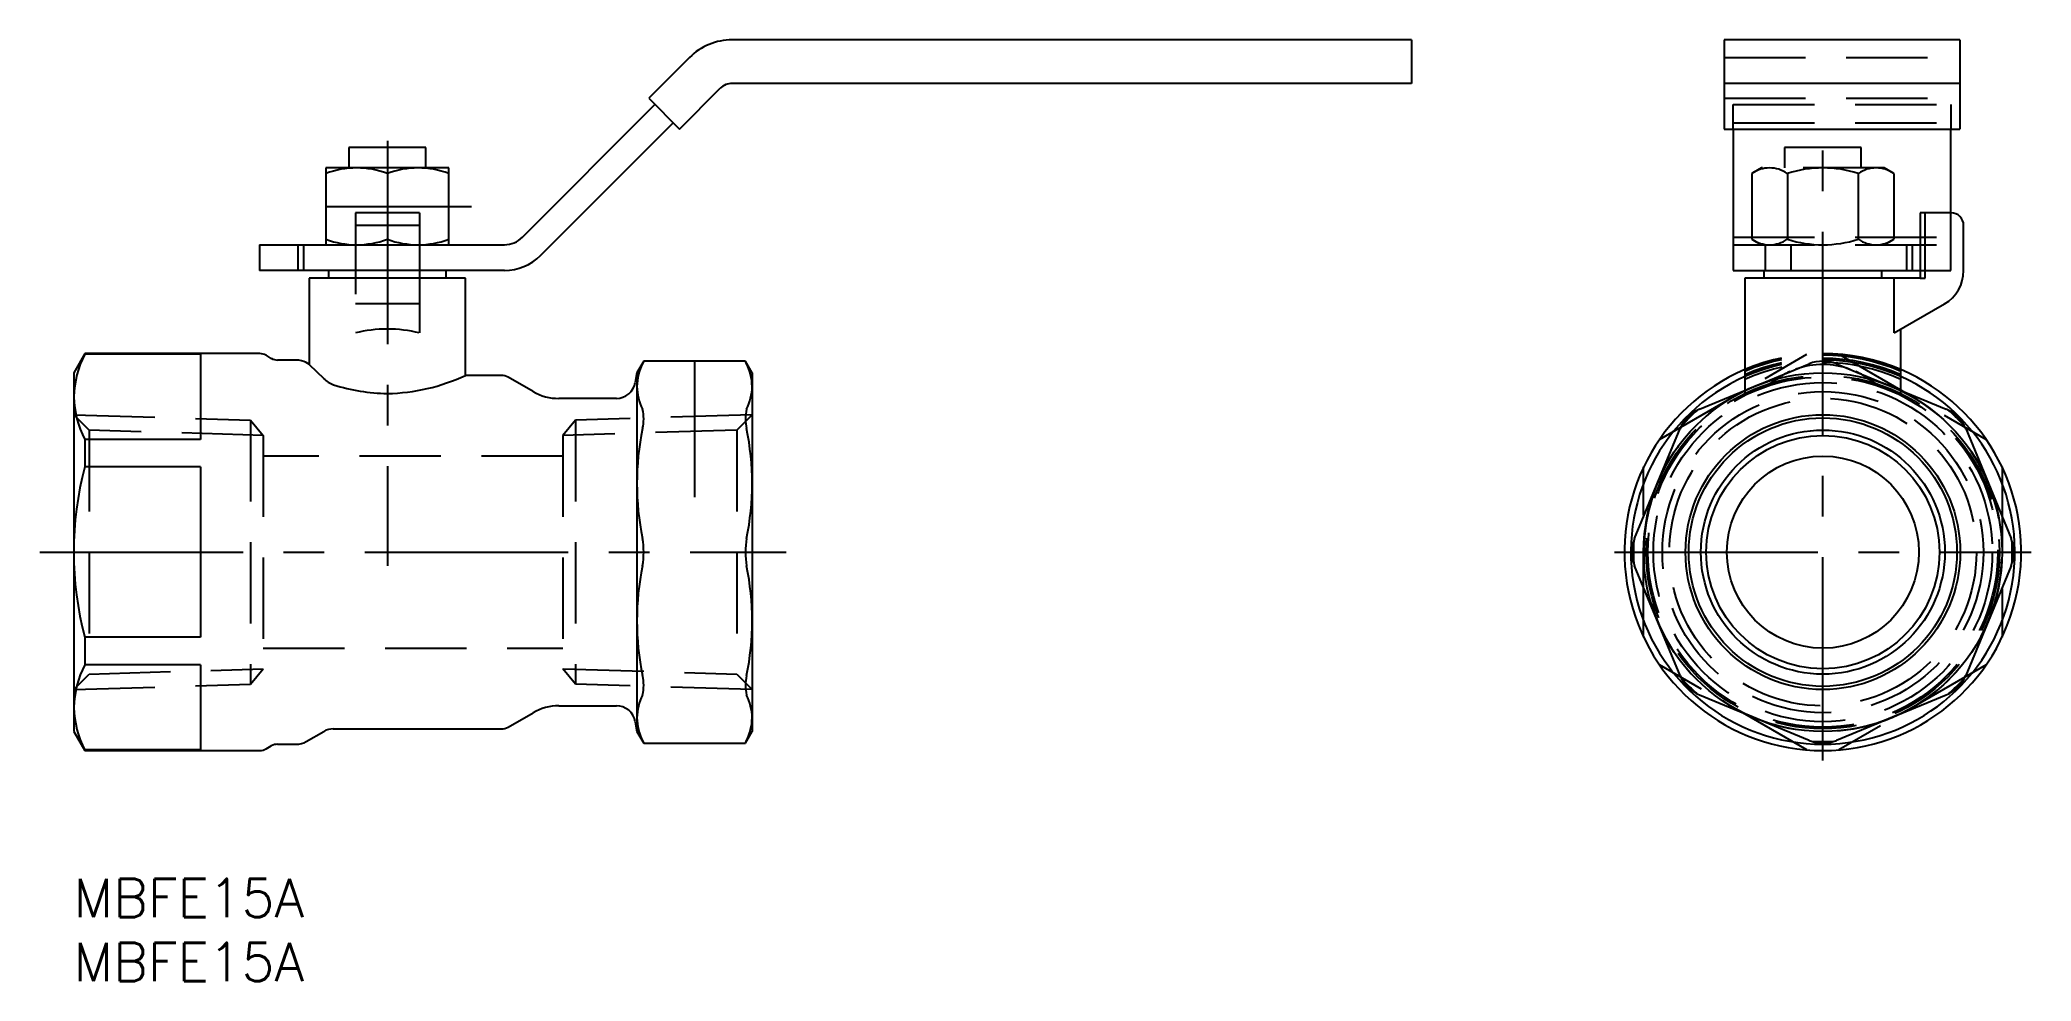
# Model space of a CAD drawing. Extents: x -3 to 153, y -8 to 66.
import ezdxf

# ---------------------------------------------------------------- set-up
doc = ezdxf.new("R2010")
doc.units = 0
doc.header["$LTSCALE"] = 0.5
doc.linetypes.add('CENTER', pattern=[50.8, 31.75, -6.35, 6.35, -6.35])
doc.linetypes.add('DASHED', pattern=[19.05, 12.7, -6.35])
for name, color, linetype in [('MSM_CENTER', 1, 'CENTER'), ('MSM_CONTINUOUS', 7, 'CONTINUOUS'), ('MSM_DASHED', 4, 'DASHED'), ('MSM_NARROW', 5, 'CONTINUOUS'), ('MSM_PART_NUMBER', 7, 'CONTINUOUS')]:
    doc.layers.add(name, color=color, linetype=linetype)
doc.styles.get("Standard").update_dxf_attribs({"font": 'txt.shx', "height": 3, "bigfont": 'bigfont.shx'})

msp = doc.modelspace()

# ---------------------------------------------------------------- linework, layer by layer
at = {"layer": 'MSM_CENTER'}
for p, q in [((24.5, 57.61), (24.5, 24.43)), ((136.65, 9.23), (136.65, 57.61)), ((-2.65, 25.5), (55.65, 25.5)), ((120.38, 25.5), (152.93, 25.5))]:
    msp.add_line(p, q, dxfattribs=at)
at = {"layer": 'MSM_CONTINUOUS'}
for p, q in [((104.5, 65.5), (51.43, 65.5)), ((104.5, 65.5), (104.5, 62.1)), ((147.35, 65.5), (128.95, 65.5)), ((128.95, 65.5), (128.95, 58.53)), ((147.35, 65.5), (147.35, 58.53)), ((48.11, 64.12), (44.92, 60.94)), ((44.92, 60.94), (47.32, 58.53)), ((47.32, 58.53), (50.51, 61.72)), ((104.5, 62.1), (51.43, 62.1)), ((147.35, 62.1), (128.95, 62.1)), ((35.06, 50.09), (45.41, 60.44)), ((36.47, 48.67), (46.83, 59.03)), ((128.95, 58.53), (147.35, 58.53)), ((129.65, 58.53), (129.65, 47.5)), ((146.65, 47.5), (146.65, 58.53)), ((21.5, 57.1), (21.5, 55.5)), ((27.5, 57.1), (21.5, 57.1)), ((27.5, 55.5), (27.5, 57.1)), ((19.7, 55.5), (19.7, 49.5)), ((29.3, 55.5), (19.7, 55.5)), ((24.5, 55.07), (24.5, 49.93)), ((29.3, 49.5), (29.3, 55.5)), ((19.7, 52.5), (31.07, 52.5)), ((147.65, 47.48), (147.65, 51)), ((14.5, 49.5), (33.64, 49.5)), ((14.5, 49.5), (14.5, 47.5)), ((33.64, 47.5), (14.5, 47.5)), ((18.4, 46.9), (18.4, 40.15)), ((30.6, 46.9), (18.4, 46.9)), ((19.9, 47.5), (19.9, 46.9)), ((29.1, 46.9), (29.1, 47.5)), ((30.6, 39.3), (30.6, 46.9)), ((129.65, 47.5), (146.65, 47.5)), ((144.25, 46.9), (130.55, 46.9)), ((130.55, 46.9), (130.55, 38.13)), ((132.05, 47.5), (132.05, 46.9)), ((141.25, 46.9), (141.25, 47.5)), ((142.21, 42.61), (142.21, 46.9)), ((144.25, 47.5), (144.25, 46.9)), ((142.21, 42.61), (146.15, 44.88)), ((142.75, 38.13), (142.75, 42.92)), ((0.87, 41), (0, 39.5)), ((14.53, 41), (0.87, 41)), ((0.87, 41), (0.87, 40.95)), ((9.9, 40.95), (0.87, 40.95)), ((9.9, 40.95), (9.9, 34.3)), ((15.43, 40.63), (15.03, 40.87)), ((17.4, 40.5), (15.93, 40.5)), ((0, 39.5), (0, 11.5)), ((18.41, 40.15), (18.15, 40.3)), ((18.4, 40.15), (19.53, 39.05)), ((33.43, 39.3), (30.59, 39.3)), ((35.89, 38.04), (33.93, 39.17)), ((44, 39.5), (43.87, 38.74)), ((44.53, 40.42), (44, 39.5)), ((44, 39.5), (44, 11.5)), ((44.53, 40.42), (44.43, 40.21)), ((52.47, 40.42), (44.53, 40.42)), ((48.5, 40.42), (48.5, 29.79)), ((52.57, 40.21), (52.47, 40.42)), ((53, 39.5), (52.47, 40.42)), ((53, 39.5), (53, 11.5)), ((127.01, 36.66), (135.58, 40.21)), ((137.72, 40.21), (146.29, 36.66)), ((42.39, 37.5), (37.89, 37.5)), ((9.9, 34.3), (0.87, 34.3)), ((0.87, 34.3), (0.87, 32.15)), ((121.94, 26.57), (125.49, 35.14)), ((147.81, 35.14), (151.36, 26.57)), ((9.9, 32.15), (0.87, 32.15)), ((9.9, 32.15), (9.9, 18.85)), ((125.49, 15.86), (121.94, 24.43)), ((151.36, 24.43), (147.81, 15.86)), ((9.9, 18.85), (0.87, 18.85)), ((0.87, 18.85), (0.87, 16.7)), ((9.9, 16.7), (0.87, 16.7)), ((9.9, 16.7), (9.9, 10.05)), ((135.58, 10.79), (127.01, 14.34)), ((146.29, 14.34), (137.72, 10.79)), ((33.93, 11.83), (35.89, 12.96)), ((37.89, 13.5), (42.39, 13.5)), ((0, 11.5), (0.87, 10)), ((18.15, 10.7), (19.53, 11.5)), ((20.28, 11.7), (33.43, 11.7)), ((43.87, 12.26), (44, 11.5)), ((44, 11.5), (44.53, 10.58)), ((52.47, 10.58), (53, 11.5)), ((9.9, 10.05), (0.87, 10.05)), ((0.87, 10.05), (0.87, 10)), ((0.87, 10), (14.53, 10)), ((15.03, 10.13), (15.43, 10.37)), ((15.93, 10.5), (17.4, 10.5)), ((44.43, 10.79), (44.53, 10.58)), ((44.53, 10.58), (52.47, 10.58)), ((52.47, 10.58), (52.57, 10.79))]:
    msp.add_line(p, q, dxfattribs=at)
for radius in [14, 10.73, 9.53, 9.11, 7.5]:
    msp.add_circle((136.65, 25.5), radius, dxfattribs=at)
for centre, radius, start, end in [((51.43, 60.8), 4.7, 90, 135), ((51.43, 60.8), 1.3, 90, 135), ((22.1, 48.57), 6.93, 69.7438, 110.2562), ((26.9, 48.57), 6.93, 69.7438, 110.2562), ((146.65, 51), 1, 0, 90), ((22.1, 56.43), 6.93, 249.7438, 290.2562), ((26.9, 56.43), 6.93, 249.7438, 290.2562), ((33.64, 51.5), 2, 270, 315), ((33.64, 51.5), 4, 270, 315), ((144.65, 47.48), 3, 300, 0), ((7.74, 37.39), 7.74, 152.5793, 178.2317), ((14.53, 40), 1, 60, 90), ((15.93, 41.5), 1, 240, 270), ((17.4, 39), 1.5, 60, 90), ((21.05, 40.62), 2.19, 225.8684, 249.7548), ((24.2, 52.98), 15.1, 271.1257, 295.062), ((33.43, 38.3), 1, 60, 90), ((48.18, 38.36), 4.18, 153.6914, 178.9427), ((48.82, 38.36), 4.18, 1.0573, 26.3086), ((136.65, 25.5), 15.5, 113.1755, 66.8245), ((136.65, 25.5), 15, 113.9956, 66.0044), ((136.65, 37.51), 2.9, 68.3217, 111.6783), ((7.72, 37.86), 7.72, 181.737, 207.452), ((24.8, 52.98), 15.1, 252.6633, 268.8743), ((37.89, 41.5), 4, 240, 270), ((42.39, 39), 1.5, 270, 350), ((48.16, 38.51), 4.16, 180.9921, 206.3738), ((48.84, 38.51), 4.16, 333.6262, 359.0079), ((41.57, 35.9), 2.96, 345.1846, 14.8154), ((55.43, 35.9), 2.96, 165.1846, 194.8154), ((128.14, 34.02), 2.87, 113.2015, 157.3071), ((145.16, 34.02), 2.87, 22.6929, 66.7985), ((65.47, 30.86), 21.47, 168.4846, 191.5154), ((31.53, 30.86), 21.47, 348.4846, 11.5154), ((25.98, 25.5), 25.98, 165.1649, 194.8351), ((38.55, 25.5), 5.98, 349.6747, 10.3253), ((58.45, 25.5), 5.98, 169.6747, 190.3253), ((124.64, 25.5), 2.9, 158.3217, 201.6783), ((148.66, 25.5), 2.9, 338.3217, 21.6783), ((65.47, 20.14), 21.47, 168.4846, 191.5154), ((31.53, 20.14), 21.47, 348.4846, 11.5154), ((7.72, 13.14), 7.72, 152.548, 178.263), ((41.57, 15.1), 2.96, 345.1846, 14.8154), ((55.43, 15.1), 2.96, 165.1846, 194.8154), ((128.15, 17), 2.89, 203.26, 246.74), ((145.15, 17), 2.89, 293.26, 336.74), ((48.16, 12.49), 4.16, 153.6262, 179.0079), ((48.84, 12.49), 4.16, 0.9921, 26.3738), ((7.74, 13.61), 7.74, 181.7683, 207.4207), ((37.89, 9.5), 4, 90, 120), ((42.39, 12), 1.5, 10, 90), ((48.18, 12.64), 4.18, 181.0573, 206.3086), ((48.82, 12.64), 4.18, 333.6914, 358.9427), ((20.28, 10.2), 1.5, 90, 120), ((33.43, 12.7), 1, 270, 300), ((14.53, 11), 1, 270, 300), ((15.93, 9.5), 1, 90, 120), ((17.4, 12), 1.5, 270, 300), ((136.65, 13.49), 2.9, 248.3217, 291.6783)]:
    msp.add_arc(centre, radius, start, end, dxfattribs=at)
at = {"layer": 'MSM_DASHED'}
for p, q in [((128.95, 64.12), (147.35, 64.12)), ((128.95, 60.94), (147.35, 60.94)), ((129.65, 60.44), (146.65, 60.44)), ((129.65, 58.53), (129.65, 60.44)), ((146.65, 60.44), (146.65, 58.53)), ((129.65, 59.03), (146.65, 59.03)), ((139.65, 57.1), (133.65, 57.1)), ((133.65, 57.1), (133.65, 55.5)), ((139.65, 55.5), (139.65, 57.1)), ((131.85, 55.5), (131.11, 55.07)), ((131.11, 55.07), (131.11, 49.93)), ((141.45, 55.5), (131.85, 55.5)), ((133.88, 55.07), (133.88, 49.93)), ((139.42, 55.07), (139.42, 49.93)), ((142.19, 55.07), (141.45, 55.5)), ((142.19, 55.07), (142.19, 49.93)), ((22, 52), (22, 42.61)), ((27, 52), (22, 52)), ((27, 52), (27, 49.5)), ((146.65, 52), (144.25, 52)), ((144.25, 52), (144.25, 47.5)), ((144.65, 46.9), (144.65, 52)), ((27, 51), (22, 51)), ((129.65, 50.09), (146.65, 50.09)), ((131.11, 49.93), (131.85, 49.5)), ((141.45, 49.5), (142.19, 49.93)), ((17.5, 49.5), (17.5, 47.5)), ((17.96, 49.5), (17.96, 47.5)), ((27, 49.5), (27, 47.5)), ((129.65, 49.5), (146.65, 49.5)), ((132.15, 49.5), (132.15, 47.5)), ((134.15, 49.5), (134.15, 47.5)), ((143.19, 49.5), (143.19, 47.5)), ((143.65, 47.5), (143.65, 49.5)), ((27, 47.48), (22, 47.48)), ((27, 47.5), (27, 42.61)), ((144.25, 46.9), (144.65, 46.9)), ((27, 44.88), (22, 44.88)), ((123.89, 34.3), (135.41, 40.95)), ((137.89, 40.95), (149.41, 34.3)), ((18.4, 40.15), (18.4, 40.14)), ((30.6, 39.3), (30.6, 39.3)), ((130.55, 38.13), (130.55, 37.88)), ((142.75, 37.88), (142.75, 38.13)), ((1.2, 35.03), (0, 36.23)), ((0, 36.23), (13.8, 35.8)), ((13.8, 35.8), (13.8, 15.2)), ((13.8, 35.8), (14.8, 34.61)), ((39.2, 35.8), (38.2, 34.61)), ((53, 36.23), (39.2, 35.8)), ((39.2, 35.8), (39.2, 15.2)), ((53, 36.23), (51.8, 35.03)), ((14.8, 34.61), (1.2, 35.03)), ((1.2, 35.03), (1.2, 15.97)), ((14.8, 34.61), (14.8, 16.39)), ((51.8, 35.03), (38.2, 34.61)), ((38.2, 34.61), (38.2, 16.39)), ((51.8, 35.03), (51.8, 15.97)), ((38.2, 33), (14.8, 33)), ((122.65, 18.85), (122.65, 32.15)), ((150.65, 32.15), (150.65, 18.85)), ((14.8, 18), (38.2, 18)), ((0, 14.77), (1.2, 15.97)), ((1.2, 15.97), (14.8, 16.39)), ((13.8, 15.2), (14.8, 16.39)), ((38.2, 16.39), (51.8, 15.97)), ((39.2, 15.2), (38.2, 16.39)), ((51.8, 15.97), (53, 14.77)), ((135.41, 10.05), (123.89, 16.7)), ((149.41, 16.7), (137.89, 10.05)), ((0, 14.77), (13.8, 15.2)), ((53, 14.77), (39.2, 15.2))]:
    msp.add_line(p, q, dxfattribs=at)
for radius in [13.8, 13.67, 13.24, 12.54, 12]:
    msp.add_circle((136.65, 25.5), radius, dxfattribs=at)
for centre, radius, start, end in [((132.49, 53.05), 2.45, 55.6158, 124.3842), ((136.65, 46.33), 9.17, 72.412, 107.588), ((140.81, 53.05), 2.45, 55.6158, 124.3842), ((132.49, 51.95), 2.45, 235.6158, 304.3842), ((136.65, 58.67), 9.17, 252.412, 287.588), ((140.81, 51.95), 2.45, 235.6158, 304.3842), ((24.5, 32.61), 10.31, 75.9735, 104.0265), ((136.65, 25.5), 15.5, 66.8245, 113.1755), ((136.65, 25.5), 15.37, 66.6105, 113.3895), ((136.65, 25.5), 15.13, 66.23, 113.77), ((136.65, 25.5), 15, 66.0044, 113.9956), ((136.65, 25.5), 14, 104.6345, 157.5957), ((136.65, 25.5), 14.8, 65.6576, 114.3424), ((130.88, 42.14), 3.82, 290.9516, 305.7985), ((136.75, 33.73), 6.45, 114.4107, 124.4346), ((136.65, 33.95), 6.2, 69.7928, 109.7888), ((136.55, 33.73), 6.45, 55.5654, 65.5893), ((136.65, 25.5), 14, 67.8547, 75.3655), ((142.42, 42.14), 3.82, 234.2015, 249.0484), ((136.65, 25.5), 14, 292.8122, 67.6993), ((136.65, 25.5), 14.8, 131.5903, 138.5868), ((136.65, 25.5), 14.8, 41.5302, 48.5728), ((136.65, 25.5), 14, 157.7691, 292.6469), ((136.65, 25.5), 14.8, 176.4449, 183.4769), ((136.65, 25.5), 14.8, 356.6169, 3.5399), ((136.65, 25.5), 14.8, 221.4984, 228.5525), ((136.65, 25.5), 14.8, 311.4456, 318.4777), ((136.65, 25.5), 14.8, 266.5083, 273.5628)]:
    msp.add_arc(centre, radius, start, end, dxfattribs=at)
at = {"layer": 'MSM_NARROW'}
msp.add_circle((136.65, 25.5), 10.48, dxfattribs=at)

# ---------------------------------------------------------------- texts
at = {"layer": 'MSM_PART_NUMBER'}
for p in [(0, -3), (0, -8)]:
    msp.add_text('MBFE15A', height=3, dxfattribs=at).set_placement(p)

doc.saveas('drawing.dxf')
